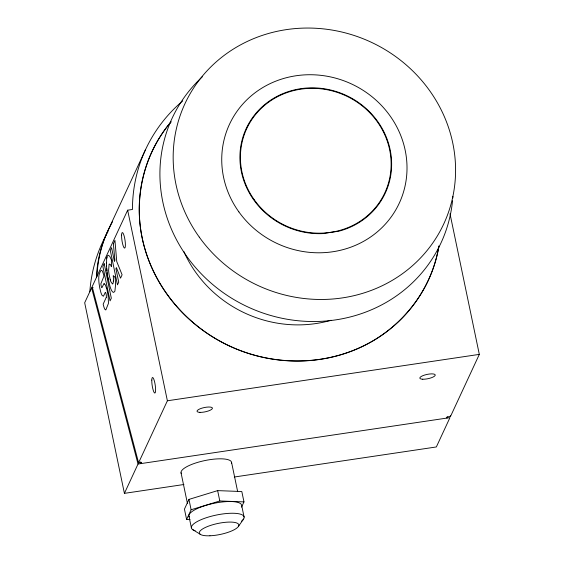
<?xml version="1.0" encoding="UTF-8"?>
<svg xmlns="http://www.w3.org/2000/svg" width="564" height="564" viewBox="0 0 564 564"><rect width="100%" height="100%" fill="white"/><g stroke="black" fill="none" stroke-linecap="round" stroke-linejoin="round"><path stroke-width="0.85" d="M115.134 277.206L113.244 275.697L113.286 276.247A7.353 1.438 81.5 0 1 113.35 277.009L113.47 279.61A6.571 1.283 81.5 0 1 113.47 280.245L113.195 282.888A19.148 3.736 81.5 0 1 113.103 283.22L112.645 283.953A19.726 3.849 81.5 0 1 112.497 284.016L110.734 281.507L109.162 275.07A6.965 1.361 81.5 0 1 109.021 274.174L108.859 272.976A6.62 1.29 81.5 0 1 108.753 272.088L108.676 271.213A7.297 1.424 81.5 0 1 108.612 270.36L109.106 264.206A6.599 1.29 81.5 0 1 109.254 264.015L110.396 264.579A21.009 4.103 81.5 0 1 110.607 264.946L110.826 265.369A7.402 1.445 81.5 0 1 111.052 265.877L111.341 266.659L111.623 260.356L109.712 256.26L108.119 255.231L107.223 256.289L106.631 258.805L106.533 266.828L107.794 277.262L110.05 286.597A35.031 6.838 81.5 0 0 110.41 287.647C110.861 289.156 112.941 294.584 114.725 291.489A13.388 2.616 81.5 0 0 114.922 290.946L115.571 284.841A13.374 2.608 81.5 0 0 115.557 283.621L115.148 277.178M106.413 262.746L106.413 263.458M113.449 280.83L113.413 281.26M106.716 258.256L106.652 258.756M106.265 297.404L106.385 296.241A8.911 1.741 81.5 0 0 106.37 295.931L106.173 294.323A2.559 0.501 81.5 0 0 106.081 293.893L105.778 292.878A1.847 0.36 81.5 0 0 105.694 292.681L105.292 292.363L103.557 296.029A8.573 1.671 81.5 0 1 103.346 296.22L102.049 295.289A21.326 4.167 81.5 0 1 101.83 294.887L101.019 292.899A7.233 1.41 81.5 0 1 100.808 292.23L99.786 288.084A8.467 1.65 81.5 0 1 99.652 287.358L99.088 283.636A7.776 1.516 81.5 0 1 99.003 282.895L98.933 282.169A7.847 1.53 81.5 0 1 98.876 281.45L98.841 280.985A7.847 1.53 81.5 0 1 98.799 280.294A26.296 5.132 81.5 0 1 98.77 279.624A7.811 1.523 81.5 0 1 98.756 278.983L98.77 277.396A7.727 1.509 81.5 0 1 98.799 276.861L98.841 276.36A7.783 1.523 81.5 0 1 98.89 275.902L98.954 275.479A7.536 1.473 81.5 0 1 99.031 275.105L99.116 274.774A8.432 1.643 81.5 0 1 99.215 274.485C99.539 273.808 100.822 268.386 102.281 270.953A16.307 3.187 81.5 0 1 102.444 271.263L103.445 274.062A5.957 1.163 81.5 0 1 103.6 274.647L103.945 276.156L100.878 283.734A8.566 1.671 81.5 0 0 100.893 284.094L101.097 285.673A3.236 0.634 81.5 0 0 101.175 286.033L101.435 286.97A8.89 1.734 81.5 0 0 101.499 287.139L101.647 287.45A1.826 0.352 81.5 0 0 101.731 287.577L101.978 287.633A2.087 0.409 81.5 0 0 102.021 287.569L103.861 283.784L105.214 284.686A21.115 4.124 81.5 0 1 105.433 285.088L106.963 289.579L108.076 295.536A7.12 1.389 81.5 0 1 108.189 296.424L108.443 302.931A7.332 1.431 81.5 0 1 108.394 303.524L105.856 309.855A5.992 1.17 81.5 0 1 105.729 309.918L104.989 309.446A6.042 1.177 81.5 0 1 104.77 309.093L104.552 308.67A5.457 1.065 81.5 0 1 104.382 308.289L104.051 307.387A15.651 3.053 81.5 0 1 103.882 306.879L103.564 305.766A6.401 1.248 81.5 0 1 103.367 304.955L103.177 304.102L106.208 297.524M438.785 246.052C432.137 288.853 402.823 326.556 364.189 345.598C321.649 366.685 269.818 365.606 227.327 344.971C184.851 324.469 151.892 284.51 142.206 238.093C133.675 197.59 144.046 153.302 171.167 121.817M140.633 461.867L141.078 463.566L141.324 462.283M447.153 416.789L446.914 418.072L447.464 416.881L450.516 416.422L479.315 354.382L450.016 213.812M106.765 257.995L106.892 257.353M104.157 263.733L102.867 266.49L110.065 300.915L111.312 298.159L104.171 263.705M113.385 243.704L114.936 240.342L116.755 261.562L122.099 274.795L120.548 278.158L116.424 267.611L115.923 268.697L118.722 282.127L117.46 284.855L110.283 250.402L111.559 247.666L114.414 261.365L114.894 260.286L113.364 243.704M145.533 149.615L108.069 230.338A165.351 141.148 10.6 0 0 96.973 276.36M93.13 287.626L91.608 287.851L84.685 302.762L124.411 493.359L183.92 484.504M182.729 100.928A158.949 149.453 24.9 0 0 132.455 209.477L127.654 210.189L92.158 286.66L138.582 462.825L141.635 462.374L141.078 463.566M124.411 493.359L138.025 464.024L91.608 287.851M138.582 462.825L167.381 400.785L127.654 210.189M241.547 507.128L243.972 501.897L241.815 491.547L217.641 490.617L188.954 499.408L184.442 509.123L186.599 519.472L190.054 519.606M186.599 519.472L191.111 509.757L188.954 499.408M111.609 260.385L111.411 259.792M112.426 221.814L107.512 231.529A165.351 141.148 10.6 0 0 96.423 277.558M238.41 526.438L243.542 519.077M104.086 283.699L104.523 283.826M191.111 509.757L219.798 500.973L243.972 501.897M167.381 400.785L479.315 354.382M138.025 464.024L449.959 417.621L436.346 446.956L234.286 477.017M192.479 529.476L200.192 534.228M106.427 287.668L106.596 288.218M110.142 279.631L110.29 280.153M450.326 415.689L450.516 416.422M244.092 517.061L241.646 505.316A26.903 7.501 -11.8 0 0 212.536 503.61A26.903 7.501 -11.8 0 0 189.278 516.941M231.585 462.459L237.648 491.54M217.641 490.617L219.798 500.973M181.03 472.759L187.452 503.546M188.933 516.053L191.379 527.798M108.098 278.856L108.189 279.328M108.034 278.553L107.957 278.123M107.872 277.692L107.794 277.262M107.435 275.084L107.371 274.647M107.308 274.21L107.245 273.773M107.181 273.336L107.125 272.891M106.864 270.72L106.822 270.29M106.779 269.86L106.737 269.43M106.702 269.007L106.659 268.591M106.518 266.532L106.497 266.13M106.476 265.729L106.462 265.341M89.838 291.708A158.949 149.453 24.9 0 1 106.8 233.799M107.209 233.052A158.949 149.453 24.9 0 1 108.048 231.557M438.975 246.179A152.442 143.334 24.9 0 1 229.851 346.162A152.442 143.334 24.9 0 1 170.843 121.979M452.554 200.713A148.191 139.343 24.9 0 1 244.339 305.251A148.191 139.343 24.9 0 1 202.321 76.831M452.92 196.406A148.191 139.343 24.9 0 1 452.793 198.133M331.153 320.239A119.561 112.419 24.9 0 1 183.793 251.417M195.172 530.717A26.903 7.501 -11.8 0 1 216.632 514.995A26.903 7.501 -11.8 0 1 241.364 521.305M181.368 473.612A25.803 7.191 -11.8 0 1 205.254 460.485A25.803 7.191 -11.8 0 1 231.522 463.396M330.694 232.347L322.939 233.588A76.655 72.079 24.9 0 1 244.748 131.948A76.655 72.079 24.9 0 1 370.872 113.188A76.655 72.079 24.9 0 1 338.485 231.275L330.694 232.347M422.746 379.227A7.868 2.193 -11.8 0 0 435.168 375.42A7.868 2.193 -11.8 0 0 424.699 375.018A7.868 2.193 -11.8 0 0 422.746 379.227M151.794 380.08A7.868 1.537 81.5 0 0 154.465 392.889A7.868 1.537 81.5 0 0 154.818 382.836A7.868 1.537 81.5 0 0 151.794 380.08M121.584 235.139A7.868 1.537 81.5 0 0 124.256 247.948A7.868 1.537 81.5 0 0 124.609 237.902A7.868 1.537 81.5 0 0 121.584 235.139M199.938 412.369A7.868 2.193 -11.8 0 0 212.36 408.562A7.868 2.193 -11.8 0 0 201.891 408.16A7.868 2.193 -11.8 0 0 199.938 412.369M254.35 199.917A76.154 71.607 24.9 0 0 384.31 193.946A76.154 71.607 24.9 0 0 308.649 88.407A76.154 71.607 24.9 0 0 254.35 199.917M238.882 211.895A93.603 88.012 24.9 0 0 398.621 204.556A93.603 88.012 24.9 0 0 305.625 74.829A93.603 88.012 24.9 0 0 238.882 211.895M199.296 237.134A142.685 134.169 24.9 0 0 442.789 225.952A142.685 134.169 24.9 0 0 301.035 28.2A142.685 134.169 24.9 0 0 199.296 237.134M209.949 535.779A20.135 5.612 -11.8 0 0 238.826 524.929A20.135 5.612 -11.8 0 0 208.518 526.141A20.135 5.612 -11.8 0 0 209.949 535.779"/></g></svg>
